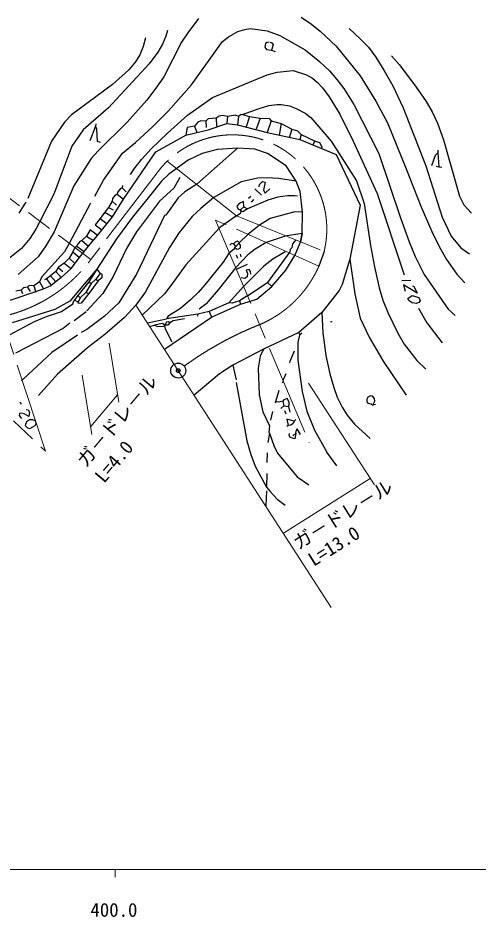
# Model space of a CAD drawing. Units: millimetres, scale not verified. Extents: x 69839 to 709839, y -172201 to 187799.
# Drawn here: x 484938 to 546013, y 6514 to 125740 of the extents above; entities that cross this region are included whole.
import ezdxf
from ezdxf.enums import TextEntityAlignment as Align

# ---------------------------------------------------------------- set-up
doc = ezdxf.new("R2010")
doc.units = ezdxf.units.MM
doc.header["$LTSCALE"] = 1000
doc.header["$PDMODE"] = 32
doc.header["$PDSIZE"] = 500
doc.linetypes.add('CHAIN', pattern=[18.5, 12, -1.5, 3.5, -1.5])
for name, color, linetype, lineweight in [('M-BGD', 7, 'Continuous', 25), ('M-BMK', 2, 'CHAIN', 13), ('M-BMK-HTXT', 7, 'Continuous', 13), ('M-BMK-LINE', 2, 'Continuous', 13), ('M-BMK-SRVR', 3, 'Continuous', 25), ('M-SUV', 7, 'Continuous', 13)]:
    doc.layers.add(name, color=color, linetype=linetype, lineweight=lineweight)
doc.layers.add('M-OTRS', color=6, linetype='Continuous')
doc.styles.add('ＭＳ ゴシック', font='')
doc.styles.get('ＭＳ ゴシック').set_extended_font_data('MS Gothic')

# ---------------------------------------------------------------- blocks, each defined once
blk = doc.blocks.new('BUHIN1')
at = {"color": 3, "linetype": 'Continuous', "lineweight": 25}
for radius in [995, 30]:
    blk.add_circle((0, 0), radius, dxfattribs=at)

msp = doc.modelspace()

# ---------------------------------------------------------------- linework, layer by layer
at = {"layer": 'M-BGD'}
for p, q in [((508925, 125651), (507473, 123757)), ((522540, 125829), (523923, 124898)), ((504776, 124061), (504560, 123325)), ((514129, 123959), (515036, 124229)), ((515036, 124229), (515748, 124361)), ((515748, 124361), (518014, 124048)), ((518014, 124048), (519706, 123405)), ((523923, 124898), (525056, 124010)), ((525056, 124010), (527196, 122000)), ((528902, 124363), (530378, 122986)), ((501858, 123114), (501569, 121961)), ((504560, 123325), (504119, 122285)), ((507473, 123757), (506655, 122526)), ((512084, 122601), (512884, 123234)), ((512884, 123234), (514129, 123959)), ((519706, 123405), (523070, 121523)), ((530378, 122986), (531467, 121848)), ((501569, 121961), (501113, 120838)), ((504119, 122285), (503496, 121192)), ((506655, 122526), (504301, 117955)), ((507980, 116876), (512084, 122601)), ((517803, 122366), (517714, 121866)), ((517714, 121866), (517920, 121572)), ((517999, 122503), (517803, 122366)), ((518264, 122543), (517999, 122503)), ((518431, 122513), (518597, 122484)), ((518803, 122190), (518588, 121454)), ((518597, 122484), (518803, 122190)), ((527196, 122000), (530374, 118086)), ((531467, 121848), (532443, 120558)), ((501113, 120838), (500520, 119911)), ((503496, 121192), (502368, 119671)), ((517920, 121572), (518588, 121454)), ((518588, 121454), (519074, 121282)), ((523070, 121523), (524949, 119988)), ((532443, 120558), (533513, 118822)), ((534532, 120706), (535539, 119582)), ((502368, 119671), (496954, 113834)), ((500520, 119911), (499646, 118862)), ((524949, 119988), (526274, 118723)), ((535539, 119582), (537696, 116709)), ((499646, 118862), (497498, 116919)), ((510776, 115179), (518015, 118202)), ((518015, 118202), (519368, 118565)), ((519368, 118565), (521472, 118796)), ((521472, 118796), (523262, 118222)), ((523262, 118222), (524037, 117741)), ((526274, 118723), (527279, 117600)), ((530374, 118086), (532444, 114711)), ((533513, 118822), (534690, 116723)), ((497498, 116919), (492060, 112891)), ((504301, 117955), (503257, 116420)), ((504870, 113383), (507980, 116876)), ((524037, 117741), (524714, 117192)), ((524714, 117192), (525362, 116476)), ((527279, 117600), (528187, 116408)), ((503257, 116420), (502030, 114831)), ((525362, 116476), (526270, 115284)), ((528187, 116408), (529531, 114280)), ((534690, 116723), (536069, 113814)), ((537696, 116709), (539139, 114649)), ((502030, 114831), (499456, 111932)), ((507441, 112845), (510776, 115179)), ((526270, 115284), (527668, 112974)), ((532444, 114711), (534004, 111857)), ((539139, 114649), (539933, 113306)), ((496954, 113834), (493600, 110901)), ((502890, 111411), (504870, 113383)), ((514764, 112929), (516971, 113744)), ((516971, 113744), (518241, 114121)), ((518241, 114121), (519300, 114278)), ((519300, 114278), (519899, 114259)), ((519899, 114259), (520982, 114068)), ((520982, 114068), (521870, 113739)), ((521870, 113739), (523048, 113102)), ((529531, 114280), (532852, 107762)), ((536069, 113814), (539101, 106144)), ((539933, 113306), (540616, 111809)), ((492060, 112891), (491119, 111939)), ((504788, 110476), (507441, 112845)), ((509202, 112104), (508824, 111913)), ((509883, 112070), (509202, 112104)), ((510192, 112360), (509883, 112070)), ((511237, 112433), (510192, 112360)), ((511630, 112707), (511237, 112433)), ((511237, 112433), (511311, 111389)), ((512076, 112801), (511630, 112707)), ((512742, 112684), (512076, 112801)), ((512742, 112684), (512664, 111751)), ((513802, 112840), (512742, 112684)), ((514205, 112684), (513802, 112840)), ((514205, 112684), (514096, 111585)), ((514499, 112890), (514205, 112684)), ((514764, 112929), (514499, 112890)), ((514764, 112929), (515666, 112684)), ((515666, 112684), (515249, 111295)), ((515666, 112684), (517083, 112434)), ((517083, 112434), (516568, 110978)), ((517083, 112434), (518280, 112395)), ((518569, 112086), (518040, 110545)), ((518280, 112395), (518569, 112086)), ((518569, 112086), (519889, 111767)), ((523048, 113102), (523807, 112538)), ((523807, 112538), (526521, 109394)), ((527668, 112974), (529443, 109395)), ((491119, 111939), (489383, 109408)), ((493600, 110901), (492105, 108757)), ((495233, 111387), (494464, 109459)), ((495292, 111719), (495233, 111387)), ((495424, 111009), (495233, 111387)), ((495479, 109365), (495424, 111009)), ((499456, 111932), (495607, 108139)), ((500530, 109248), (502890, 111411)), ((507412, 111216), (507235, 110216)), ((507235, 110216), (510192, 110897)), ((508387, 111388), (507412, 111216)), ((508824, 111913), (508387, 111388)), ((508387, 111388), (508673, 110564)), ((509883, 112070), (509903, 111206)), ((510192, 110897), (512664, 111751)), ((512664, 111751), (514096, 111585)), ((512664, 111751), (514096, 111585)), ((514096, 111585), (518040, 110545)), ((519889, 111767), (519610, 110183)), ((519889, 111767), (521301, 111002)), ((521301, 111002), (520929, 109864)), ((521301, 111002), (522037, 110787)), ((534004, 111857), (536453, 105751)), ((540616, 111809), (541430, 109602)), ((502611, 108366), (504788, 110476)), ((503233, 107998), (507235, 110216)), ((518040, 110545), (522346, 109614)), ((522037, 110787), (522548, 110266)), ((522548, 110266), (522346, 109614)), ((522548, 110266), (524293, 109443)), ((489383, 109408), (486235, 101796)), ((492105, 108757), (489693, 102390)), ((495881, 109209), (495479, 109365)), ((498819, 107831), (500530, 109248)), ((522346, 109614), (527158, 107648)), ((524293, 109443), (524122, 108957)), ((524293, 109443), (524946, 109242)), ((524946, 109242), (525275, 108669)), ((525275, 108669), (525230, 108418)), ((526521, 109394), (529895, 104157)), ((529443, 109395), (532608, 102475)), ((541430, 109602), (543545, 102094)), ((495607, 108139), (494651, 107105)), ((496294, 104236), (498819, 107831)), ((498942, 101705), (503233, 107998)), ((498942, 101705), (503233, 107998)), ((501331, 106958), (502611, 108366)), ((509384, 107773), (507511, 106900)), ((509384, 107773), (507511, 106900)), ((514067, 108495), (508663, 103687)), ((511366, 108284), (509384, 107773)), ((511366, 108284), (509384, 107773)), ((514067, 108495), (511366, 108284)), ((514067, 108495), (511366, 108284)), ((516363, 108348), (514067, 108495)), ((516363, 108348), (514067, 108495)), ((518069, 107789), (516363, 108348)), ((520532, 106152), (518069, 107789)), ((527158, 107648), (530352, 100895)), ((527158, 107648), (530352, 100895)), ((532852, 107762), (535737, 99258)), ((539881, 106178), (540381, 107552)), ((540381, 107552), (540690, 107841)), ((540665, 108190), (540690, 107841)), ((540690, 107841), (540798, 106017)), ((494651, 107105), (492375, 103465)), ((500345, 105756), (501331, 106958)), ((504752, 106739), (503994, 105973)), ((507511, 106900), (504945, 105032)), ((521891, 104107), (520532, 106152)), ((539101, 106144), (541250, 99317)), ((499864, 104981), (500345, 105756)), ((504945, 105032), (504004, 104080)), ((504945, 105032), (504004, 104080)), ((536453, 105751), (538410, 100764)), ((540464, 106076), (540798, 106017)), ((540798, 106017), (541214, 105943)), ((495146, 102117), (496294, 104236)), ((504004, 104080), (502032, 101676)), ((506416, 104599), (505652, 103187)), ((514568, 104022), (510930, 101913)), ((516800, 104489), (514568, 104022)), ((518011, 104533), (516800, 104489)), ((517002, 103679), (517408, 104037)), ((517408, 104037), (517742, 103978)), ((517742, 103978), (517551, 102894)), ((519541, 104435), (518011, 104533)), ((521891, 104107), (519541, 104435)), ((522421, 102724), (521891, 104107)), ((529895, 104157), (530911, 101141)), ((492375, 103465), (489757, 97393)), ((498158, 102617), (498114, 102367)), ((498496, 103074), (498158, 102617)), ((498776, 103196), (498496, 103074)), ((498835, 103530), (498776, 103196)), ((498776, 103196), (499286, 102676)), ((505652, 103187), (503715, 101465)), ((507108, 102672), (506196, 101888)), ((508663, 103687), (507108, 102672)), ((516384, 103100), (517267, 102257)), ((516943, 103346), (517002, 103679)), ((517551, 102894), (517742, 102517)), ((517742, 102517), (518360, 103096)), ((522716, 100006), (522421, 102724)), ((489693, 102390), (487849, 98761)), ((497437, 101455), (496941, 100596)), ((497496, 101788), (497437, 101455)), ((497437, 101455), (498030, 100920)), ((497834, 102244), (497496, 101788)), ((497501, 99380), (498942, 101705)), ((498114, 102367), (497834, 102244)), ((498114, 102367), (498942, 101705)), ((502032, 101676), (500159, 99341)), ((502032, 101676), (500159, 99341)), ((503715, 101465), (500670, 97359)), ((506196, 101888), (504588, 99592)), ((510930, 101913), (509218, 100495)), ((514877, 101388), (514318, 101143)), ((514927, 100692), (514877, 101388)), ((518095, 101595), (515398, 100437)), ((515859, 102076), (515550, 101786)), ((516216, 101668), (515893, 101296)), ((519449, 101958), (518095, 101595)), ((520773, 102154), (519449, 101958)), ((521636, 102174), (520773, 102154)), ((522053, 102100), (521636, 102174)), ((532608, 102475), (536209, 91695)), ((543545, 102094), (544120, 100961)), ((485500, 100550), (485033, 99859)), ((485980, 101326), (485500, 100550)), ((494553, 101190), (491719, 95843)), ((496941, 100596), (496491, 99988)), ((496941, 100596), (497580, 100312)), ((509218, 100495), (508080, 99406)), ((514318, 101143), (513995, 100770)), ((513995, 100770), (514186, 100392)), ((514186, 100392), (514353, 100363)), ((514353, 100363), (514559, 100069)), ((514927, 100692), (514520, 100334)), ((514520, 100334), (514559, 100069)), ((515398, 100437), (514810, 100025)), ((514927, 100692), (515398, 100437)), ((530352, 100895), (529004, 93739)), ((530352, 100895), (529004, 93739)), ((530911, 101141), (531736, 95579)), ((538410, 100764), (539882, 97409)), ((544120, 100961), (545125, 99838)), ((495829, 99159), (495167, 98330)), ((495515, 96893), (497501, 99380)), ((496491, 99988), (495829, 99159)), ((495829, 99159), (496741, 98483)), ((496491, 99988), (497501, 99380)), ((500159, 99341), (498016, 96452)), ((500159, 99341), (498016, 96452)), ((504407, 99538), (500730, 91847)), ((504588, 99592), (504407, 99538)), ((508080, 99406), (506335, 97307)), ((513942, 99490), (512372, 98391)), ((513942, 99490), (514530, 99902)), ((514530, 99902), (514559, 100069)), ((514810, 100025), (514559, 100069)), ((518434, 99128), (516992, 98265)), ((521686, 100016), (518434, 99128)), ((522716, 100006), (521686, 100016)), ((522647, 97181), (522716, 100006)), ((535737, 99258), (536890, 96046)), ((541250, 99317), (542437, 96787)), ((487849, 98761), (487325, 97735)), ((495167, 98330), (496079, 97653)), ((511685, 97911), (507213, 93025)), ((512372, 98391), (511685, 97911)), ((516992, 98265), (515393, 96999)), ((487325, 97735), (486505, 96504)), ((489757, 97393), (488654, 95524)), ((494039, 96810), (493421, 96231)), ((494534, 97667), (494039, 96810)), ((494039, 96810), (494966, 96217)), ((494318, 95471), (495515, 96893)), ((495515, 96893), (494534, 97667)), ((500670, 97359), (499341, 95187)), ((506335, 97307), (505035, 95300)), ((515393, 96999), (514354, 95978)), ((520431, 96798), (517875, 95959)), ((522647, 97181), (520431, 96798)), ((522647, 97181), (522441, 96014)), ((522441, 96014), (522647, 97181)), ((539882, 97409), (540892, 95340)), ((542437, 96787), (543717, 95272)), ((486505, 96504), (485406, 95150)), ((488654, 95524), (487624, 94072)), ((491719, 95843), (491096, 94749)), ((492774, 95485), (492465, 95195)), ((492803, 95652), (492774, 95485)), ((492774, 95485), (493755, 94710)), ((493141, 96108), (492803, 95652)), ((493108, 93965), (494318, 95471)), ((493421, 96231), (493141, 96108)), ((493421, 96231), (494318, 95471)), ((498016, 96452), (495418, 92440)), ((498016, 96452), (495418, 92440)), ((513295, 95822), (513083, 95601)), ((513545, 95778), (513295, 95822)), ((513755, 95998), (513545, 95778)), ((513545, 95778), (513751, 95483)), ((514354, 95978), (513721, 95316)), ((513751, 95483), (513721, 95316)), ((514035, 96121), (513755, 95998)), ((514354, 95978), (514035, 96121)), ((514325, 95812), (514354, 95978)), ((514462, 95616), (514325, 95812)), ((514487, 95267), (514462, 95616)), ((517875, 95959), (516433, 95096)), ((521367, 95773), (521279, 95273)), ((521804, 96298), (521367, 95773)), ((521701, 94253), (522441, 96014)), ((531736, 95579), (532266, 92735)), ((536890, 96046), (537666, 94104)), ((485406, 95150), (483205, 93390)), ((491096, 94749), (488100, 91409)), ((492210, 94724), (491714, 93866)), ((492465, 95195), (492210, 94724)), ((492210, 94724), (493108, 93965)), ((499341, 95187), (497566, 91459)), ((505035, 95300), (501848, 89414)), ((512991, 94586), (512171, 93354)), ((512991, 94586), (513692, 95150)), ((513692, 95150), (513721, 95316)), ((513721, 95316), (513942, 95105)), ((515438, 94326), (513849, 92629)), ((513893, 94340), (514069, 93880)), ((513942, 95105), (514192, 95061)), ((514192, 95061), (514487, 95267)), ((514422, 94419), (514531, 94056)), ((516433, 95096), (515438, 94326)), ((521010, 94719), (518063, 90682)), ((520411, 94739), (518773, 93738)), ((520499, 92315), (521701, 94253)), ((521068, 95052), (521010, 94719)), ((521279, 95273), (521068, 95052)), ((525575, 94773), (524890, 92831)), ((540892, 95340), (541810, 93716)), ((543717, 95272), (544865, 94467)), ((487624, 94072), (484971, 91702)), ((491082, 93204), (490297, 92655)), ((491714, 93866), (491082, 93204)), ((491082, 93204), (491994, 92527)), ((491714, 93866), (492460, 93219)), ((491994, 92527), (493108, 93965)), ((507213, 93025), (505379, 90425)), ((512171, 93354), (509749, 90342)), ((515384, 93046), (513987, 92432)), ((518773, 93738), (517581, 92830)), ((529004, 93739), (527984, 90394)), ((529004, 93739), (529657, 89153)), ((537666, 94104), (538883, 91739)), ((541810, 93716), (543184, 91755)), ((489944, 92115), (489243, 91551)), ((490297, 92655), (489944, 92115)), ((489944, 92115), (490660, 91302)), ((490297, 92655), (490891, 92120)), ((490660, 91302), (491994, 92527)), ((495418, 92440), (491828, 88172)), ((495418, 92440), (494344, 90737)), ((495830, 91851), (495265, 91091)), ((495418, 92440), (495830, 91851)), ((495830, 91851), (496080, 91807)), ((496080, 91807), (496075, 91292)), ((500730, 91847), (498326, 87972)), ((513849, 92629), (511524, 89686)), ((517581, 92830), (514870, 90128)), ((515614, 92403), (515252, 92295)), ((515252, 92295), (515429, 91835)), ((515429, 91835), (515355, 91417)), ((515820, 92109), (515614, 92403)), ((515845, 91761), (515820, 92109)), ((518656, 90148), (520499, 92315)), ((532266, 92735), (532894, 89958)), ((487816, 90771), (487031, 90221)), ((488100, 91409), (487816, 90771)), ((487816, 90771), (488335, 89820)), ((488738, 91125), (488458, 91001)), ((489243, 91551), (488738, 91125)), ((488738, 91125), (489356, 90242)), ((489243, 91551), (489959, 90737)), ((489959, 90737), (489356, 90242)), ((490660, 91302), (489959, 90737)), ((494344, 90737), (492907, 88927)), ((495570, 90865), (494329, 89192)), ((494344, 90737), (494647, 90512)), ((495265, 91091), (494647, 90512)), ((495265, 91091), (495570, 90865)), ((496075, 91292), (495570, 90865)), ((497566, 91459), (496222, 89203)), ((515061, 91211), (514561, 91299)), ((515355, 91417), (515061, 91211)), ((515331, 88842), (518063, 90682)), ((518063, 90682), (518656, 90148)), ((537107, 90935), (535896, 90890)), ((538883, 91739), (542026, 87145)), ((543184, 91755), (544273, 90617)), ((483029, 88004), (488335, 89820)), ((485383, 89653), (484672, 89520)), ((485692, 89942), (485383, 89653)), ((485383, 89653), (485560, 89191)), ((486222, 90021), (485692, 89942)), ((486433, 90242), (486222, 90021)), ((486222, 90021), (486550, 89447)), ((487031, 90221), (486433, 90242)), ((487031, 90221), (487315, 89397)), ((488335, 89820), (489356, 90242)), ((494647, 90512), (493927, 89350)), ((505379, 90425), (504379, 89140)), ((509749, 90342), (508891, 89377)), ((511524, 89686), (509906, 87822)), ((514870, 90128), (512943, 87974)), ((516636, 88440), (518656, 90148)), ((527587, 89604), (525263, 86661)), ((527984, 90394), (527587, 89604)), ((527984, 90394), (527587, 89604)), ((532894, 89958), (533380, 88325)), ((537926, 89243), (536140, 90331)), ((536140, 90331), (536342, 89522)), ((537323, 90209), (537490, 90180)), ((537490, 90180), (537926, 89243)), ((492201, 87849), (492358, 88250)), ((492907, 88927), (492358, 88250)), ((492455, 88319), (492358, 88250)), ((492926, 88065), (492455, 88319)), ((492907, 88927), (493197, 88618)), ((493197, 88618), (492926, 88065)), ((493927, 89350), (493197, 88618)), ((494329, 89192), (493329, 87907)), ((493927, 89350), (494329, 89192)), ((496222, 89203), (494099, 86912)), ((501848, 89414), (500592, 87658)), ((504379, 89140), (501446, 86340)), ((507852, 88355), (506532, 87213)), ((508891, 89377), (507852, 88355)), ((514364, 88239), (513359, 87900)), ((515331, 88842), (514364, 88239)), ((514364, 88239), (514458, 87793)), ((514458, 87793), (516636, 88440)), ((529657, 89153), (530379, 85931)), ((533380, 88325), (534032, 86663)), ((536681, 88517), (537269, 88929)), ((536887, 88223), (536681, 88517)), ((537269, 88929), (538171, 88684)), ((538171, 88684), (538348, 88223)), ((489827, 87064), (484187, 85307)), ((491828, 88172), (489827, 87064)), ((490730, 86818), (492201, 87849)), ((492981, 87883), (492926, 88065)), ((493329, 87907), (492981, 87883)), ((498326, 87972), (496375, 86167)), ((500592, 87658), (499102, 86030)), ((506532, 87213), (504894, 86212)), ((509906, 87822), (509009, 87120)), ((512943, 87974), (510328, 86802)), ((510627, 86061), (514458, 87793)), ((513359, 87900), (512943, 87974)), ((537274, 87983), (536887, 88223)), ((537858, 87880), (537274, 87983)), ((538137, 88002), (537858, 87880)), ((538089, 87237), (539212, 85320)), ((538348, 88223), (538137, 88002)), ((542026, 87145), (542993, 86286)), ((487140, 85474), (488718, 86141)), ((488718, 86141), (490730, 86818)), ((493986, 86760), (492403, 85578)), ((496375, 86167), (494089, 84421)), ((499102, 86030), (496464, 83744)), ((504380, 81832), (510627, 86061)), ((508808, 86468), (504653, 85824)), ((504894, 86212), (504653, 85824)), ((508808, 86468), (508764, 86218)), ((510328, 86802), (508808, 86468)), ((510328, 86802), (510627, 86061)), ((525263, 86661), (522217, 84017)), ((525263, 86661), (522217, 84017)), ((525263, 86661), (525391, 83973)), ((530379, 85931), (531565, 83400)), ((534032, 86663), (535357, 83936)), ((483825, 83738), (487140, 85474)), ((491829, 85249), (490931, 84548)), ((502113, 85310), (504653, 85824)), ((502415, 84843), (503045, 84991)), ((504119, 85231), (503045, 84991)), ((503045, 84991), (503447, 84834)), ((503447, 84834), (504311, 84853)), ((504424, 85006), (504119, 85231)), ((504311, 84853), (504424, 85006)), ((504664, 85393), (504424, 85006)), ((504855, 85015), (504424, 85006)), ((504502, 84476), (504424, 85006)), ((504929, 85433), (504664, 85393)), ((505080, 85320), (504855, 85015)), ((505080, 85320), (504929, 85433)), ((505557, 85580), (505080, 85320)), ((507062, 85830), (505557, 85580)), ((539212, 85320), (541233, 82642)), ((490931, 84548), (484595, 81281)), ((492844, 83695), (489425, 81374)), ((494089, 84421), (493334, 84038)), ((496464, 83744), (494178, 81997)), ((505404, 82770), (504502, 84476)), ((522217, 84017), (517534, 81834)), ((522325, 83655), (522081, 82752)), ((522217, 84017), (522325, 83655)), ((522634, 83944), (522325, 83655)), ((525391, 83973), (525808, 80977)), ((535357, 83936), (536221, 82494)), ((522081, 82752), (522086, 80344)), ((531565, 83400), (533415, 80237)), ((536221, 82494), (537898, 80307)), ((489425, 81374), (485620, 77832)), ((494178, 81997), (490206, 78486)), ((517534, 81834), (513463, 79715)), ((517534, 81834), (513463, 79715)), ((517534, 81834), (517108, 80878)), ((521610, 81545), (521026, 80187)), ((517108, 80878), (516828, 79293)), ((521026, 80187), (520997, 80020)), ((522086, 80344), (522645, 76204)), ((525808, 80977), (526328, 78564)), ((533415, 80237), (536491, 75741)), ((537898, 80307), (539070, 79155)), ((513463, 79715), (511713, 78562)), ((513463, 79715), (511713, 78562)), ((513463, 79715), (513890, 77748)), ((516828, 79293), (516976, 75742)), ((485620, 77832), (485409, 77611)), ((490206, 78486), (487646, 75669)), ((511713, 78562), (508330, 75705)), ((511713, 78562), (508330, 75705)), ((520011, 77357), (520124, 77509)), ((520124, 77509), (520183, 77842)), ((520482, 78563), (520183, 77842)), ((526328, 78564), (526868, 76749)), ((513915, 77400), (515304, 69676)), ((519570, 76317), (519139, 74845)), ((526868, 76749), (527329, 75464)), ((516976, 75742), (517441, 73511)), ((520674, 75262), (520213, 75085)), ((520934, 74787), (520674, 75262)), ((522645, 76204), (523303, 73595)), ((527329, 75464), (527957, 74150)), ((531366, 75440), (531238, 75205)), ((531238, 75205), (531263, 74857)), ((531743, 75631), (531366, 75440)), ((531993, 75587), (531743, 75631)), ((532283, 75278), (531993, 75587)), ((532308, 74931), (532283, 75278)), ((485174, 74816), (485380, 74521)), ((519139, 74845), (519026, 74694)), ((519556, 74772), (519139, 74845)), ((520100, 74934), (519556, 74772)), ((520247, 74306), (519840, 73948)), ((520213, 75085), (520100, 74934)), ((520100, 74934), (520247, 74306)), ((520247, 74306), (520831, 74203)), ((520831, 74203), (520958, 74438)), ((520831, 74203), (521046, 73477)), ((520958, 74438), (520934, 74787)), ((527957, 74150), (528630, 73085)), ((531263, 74857), (531400, 74660)), ((531400, 74660), (531817, 74587)), ((531817, 74587), (532038, 74376)), ((532038, 74376), (532308, 74931)), ((532401, 74484), (532038, 74376)), ((485159, 73271), (485115, 73021)), ((485115, 73021), (485390, 72629)), ((485342, 73325), (485159, 73271)), ((485758, 73252), (485342, 73325)), ((486381, 72884), (485758, 73252)), ((486028, 73806), (486278, 73762)), ((486278, 73762), (486484, 73468)), ((486484, 73468), (486381, 72884)), ((517441, 73511), (518315, 71637)), ((518736, 73540), (518448, 72388)), ((520311, 73693), (520487, 73232)), ((523303, 73595), (524323, 71094)), ((528630, 73085), (529620, 71879)), ((486082, 72163), (485910, 71677)), ((485910, 71677), (486200, 71368)), ((486475, 72438), (486082, 72163)), ((486906, 72447), (486475, 72438)), ((486534, 71309), (487205, 71707)), ((487225, 72305), (486906, 72447)), ((487205, 71707), (487333, 71942)), ((487225, 72305), (487333, 71942)), ((518315, 71637), (518251, 70789)), ((521606, 72261), (520620, 72521)), ((520620, 72521), (520821, 71711)), ((520821, 71711), (520626, 71574)), ((521170, 71736), (520821, 71711)), ((521464, 71942), (521170, 71736)), ((521606, 72261), (521464, 71942)), ((521817, 72481), (521606, 72261)), ((529620, 71879), (531691, 69967)), ((486200, 71368), (486534, 71309)), ((518320, 70691), (518100, 69441)), ((518251, 70789), (518320, 70691)), ((518320, 70691), (518890, 69043)), ((520935, 70402), (520979, 70652)), ((521057, 70122), (520935, 70402)), ((521841, 70672), (521435, 70314)), ((521841, 70672), (521709, 69921)), ((521841, 70672), (521944, 71256)), ((521944, 71256), (522411, 70486)), ((524323, 71094), (525952, 68141)), ((515304, 69676), (515844, 67860)), ((521709, 69921), (521057, 70122)), ((518031, 68077), (517978, 66797)), ((518890, 69043), (519395, 68008)), ((519395, 68008), (522024, 64880)), ((527271, 66361), (525952, 68141)), ((515844, 67860), (516427, 66296)), ((516427, 66296), (517919, 63540)), ((517978, 65335), (517919, 63540)), ((522024, 64880), (523559, 63835)), ((517919, 63540), (518414, 62937)), ((517914, 63025), (517831, 61028)), ((518414, 62937), (519351, 61912)), ((519351, 61912), (520415, 61122))]:
    msp.add_line(p, q, dxfattribs=at)
for radius in [31.3, 25, 18.8, 12.5, 6.3]:
    msp.add_circle((526516, 85452), radius, dxfattribs=at)
at = {"layer": 'M-BMK'}
for p, q in [((488579, 68283), (475561, 108063)), ((475561, 108063), (494608, 93700)), ((504752, 106739), (513942, 99490)), ((503994, 105973), (494608, 93700)), ((513942, 99490), (525575, 94773)), ((524890, 92831), (511180, 98945)), ((511180, 98945), (523598, 69416)), ((525575, 94773), (524890, 92831)), ((474604, 81666), (488579, 68283))]:
    msp.add_line(p, q, dxfattribs=at)
for centre, radius, start, end in [((513434, 97745), 12500, 346.24585, 133.98767), ((478603, 105693), 20000, 282.85699, 323.15506), ((511164, 98881), 15000, 293.22009, 336.21344), ((533520, 43207), 45000, 111.43109, 126.0863)]:
    msp.add_arc(centre, radius, start, end, dxfattribs=at)
at = {"layer": 'M-BMK-HTXT'}
for p, q in [((497039, 82635), (498336, 74789)), ((494747, 70521), (493449, 78368)), ((532256, 63808), (523485, 77329)), ((498173, 75775), (494584, 71508)), ((520183, 57433), (531712, 64647))]:
    msp.add_line(p, q, dxfattribs=at)
at = {"layer": 'M-BMK-LINE'}
msp.add_line((500592, 87658), (526538, 47577), dxfattribs=at)
at = {"layer": 'M-OTRS'}
msp.add_point((506214, 78975), dxfattribs=at)
at = {"layer": 'M-SUV'}
for p, q in [((69839, 12799), (608839, 12799)), ((497839, 12799), (497839, 11799))]:
    msp.add_line(p, q, dxfattribs=at)

# ---------------------------------------------------------------- block references
at = {"layer": 'M-BMK-SRVR', "rotation": 310}
msp.add_blockref('BUHIN1', (506213, 78975), dxfattribs=at)

# ---------------------------------------------------------------- texts
at = {"layer": 'M-BMK-HTXT', "style": 'ＭＳ ゴシック'}
for s, rotation, p in [('ガ－ドレ－ル', 49.9, (494364, 65652)), ('L=4.0', 49.9, (496794, 63585)), ('ガ－ドレ－ル', 32, (522461, 54690)), ('L=13.0', 32, (524482, 52481))]:
    msp.add_text(s, height=1833, rotation=rotation, dxfattribs=at).set_placement(p, align=Align.BOTTOM_LEFT)
at = {"layer": 'M-SUV', "style": 'ＭＳ ゴシック'}
msp.add_text('400.0', height=1833, dxfattribs=at).set_placement((494559, 5994), align=Align.BOTTOM_LEFT)

doc.saveas('drawing.dxf')
